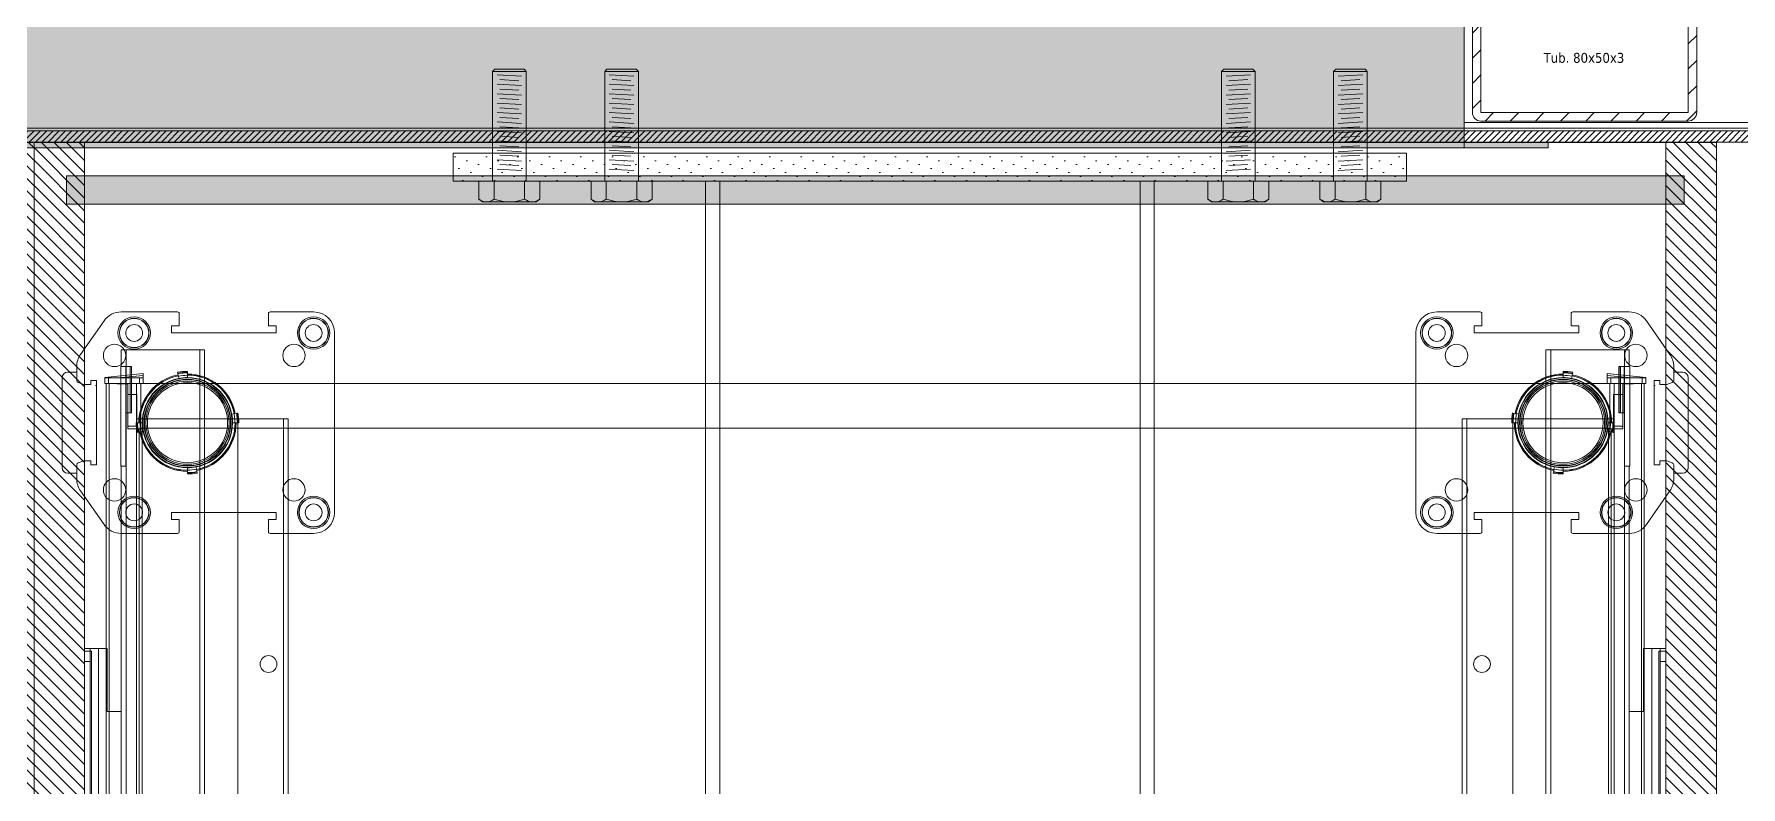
# Model space of a CAD drawing. Header units: millimetres. Extents: x -853320 to 19484, y -510814 to 9708.
# Drawn here: x 9693 to 10302, y 7649 to 7917 of the extents above; entities that cross this region are included whole.
import ezdxf

# ---------------------------------------------------------------- set-up
doc = ezdxf.new("R2010")
doc.units = ezdxf.units.MM
for name, pattern in [('CONTINUA', [0]), ('NASCOSTA', [9.525, 6.35, -3.175]), ('TRATTEGGIATA2', [9.525, 6.35, -3.175]), ('TRATTOPUNTO', [25.4, 12.7, -6.35, 0, -6.35])]:
    doc.linetypes.add(name, pattern=pattern)
doc.layers.add('assi', color=1, linetype='TRATTOPUNTO')
for name, color, linetype, lineweight in [('F_ARREDI', 7, 'Continuous', 5), ('F_ESCURSORI_slider', 7, 'Continuous', 0), ('F_Guide', 1, 'Continuous', 9), ('F_INFISSI', 4, 'Continuous', 5), ('F_MINERAL WALL', 6, 'Continuous', 5), ('F_MULTI laminato CERA', 124, 'Continuous', 5), ('F_MULTI laminato OPACO', 1, 'Continuous', 5), ('F_retino', 252, 'CONTINUA', 5), ('F_RIV.to PARETI e SOFFITTO_slider', 7, 'Continuous', 5), ('F_Spondine', 9, 'Continuous', 9), ('Piedini', 7, 'Continuous', 9)]:
    doc.layers.add(name, color=color, linetype=linetype, lineweight=lineweight)
doc.layers.add('F_PARETI_slider', color=1, linetype='Continuous', lineweight=5, true_color=0xff0000)
doc.styles.add('Tahoma', font='tahoma.ttf')

# ---------------------------------------------------------------- blocks, each defined once
blk = doc.blocks.new('INFISSO L.2200 MM_pianta')
at = {"layer": 'F_INFISSI'}
h = blk.add_hatch(color=9, dxfattribs=at)
h.dxf.hatch_style = 1
h.paths.add_polyline_path([(22588.66, 8745.65), (24782.66, 8745.65), (24782.66, 8807.65), (22588.66, 8807.65)])
at = {"layer": 'F_INFISSI', "true_color": 0x636466}
h = blk.add_hatch(color=251, dxfattribs=at)
h.dxf.hatch_style = 1
h.paths.add_polyline_path([(24782.66, 8747.65), (24782.66, 8745.65), (24812.66, 8745.65), (24812.66, 8747.65)])
at = {"layer": 'F_INFISSI'}
for points in [[(22588.66, 8745.65), (24782.66, 8745.65), (24782.66, 8807.65), (22588.66, 8807.65)], [(24782.66, 8747.65), (24782.66, 8745.65), (22588.66, 8745.65), (22588.66, 8747.65)], [(24782.66, 8747.65), (24782.66, 8745.65), (24812.66, 8745.65), (24812.66, 8747.65)]]:
    blk.add_lwpolyline(points, close=True, dxfattribs=at)
at = {"layer": 'F_PARETI_slider', "color": 4, "lineweight": 9, "insert": (24825.44, 8777.66), "char_height": 3.549, "width": 31.8549, "attachment_point": 5, "style": 'Tahoma', "bg_fill": 3, "box_fill_scale": 1.1, "bg_fill_color": 256, "bg_fill_true_color": 13158600, "bg_fill_transparency": 0}
blk.add_mtext('Tub. 80x50x3', dxfattribs=at)
at = {"layer": 'F_PARETI_slider', "lineweight": 9}
h = blk.add_hatch(dxfattribs=at)
h.set_pattern_fill('ANSI31', color=4, scale=2, angle=360)
h.set_pattern_definition([(45, (-439075.905, 48346.784), (-4.49012806, 4.49012806), [])])
edge = h.paths.add_edge_path()
edge.add_line((24785.66, 8758.15), (24785.66, 8802.15))
edge.add_arc((24788.66, 8802.15), 3, 90, 180, ccw=False)
edge.add_line((24788.66, 8805.15), (24862.66, 8805.15))
edge.add_arc((24862.66, 8802.15), 3, 0, 90, ccw=False)
edge.add_line((24865.66, 8802.15), (24865.66, 8758.15))
edge.add_arc((24862.66, 8758.15), 3, -90, 0, ccw=False)
edge.add_line((24862.66, 8755.15), (24788.66, 8755.15))
edge.add_arc((24788.66, 8758.15), 3, 180, 270, ccw=False)
h.paths.add_polyline_path([(24788.66, 8758.15), (24788.66, 8802.15), (24862.66, 8802.15), (24862.66, 8758.15)], flags=16)
at = {"layer": 'F_INFISSI'}
blk.add_lwpolyline([(24825.66, 8813.65), (24825.66, 8805.65), (24782.66, 8805.65), (24782.66, 8747.65)], dxfattribs=at)
at = {"layer": 'F_PARETI_slider', "color": 4, "lineweight": 9}
blk.add_lwpolyline([(24785.66, 8758.15), (24785.66, 8802.15, -0.414214), (24788.66, 8805.15), (24862.66, 8805.15, -0.414214), (24865.66, 8802.15), (24865.66, 8758.15, -0.414214), (24862.66, 8755.15), (24788.66, 8755.15, -0.414214)], format="xyb", close=True, dxfattribs=at)
blk.add_lwpolyline([(24788.66, 8758.15), (24788.66, 8802.15), (24862.66, 8802.15), (24862.66, 8758.15)], close=True, dxfattribs=at)
blk = doc.blocks.new('SLIDER grande_lato cucina_pianta_rev.01')
at = {"color": 8, "linetype": 'TRATTEGGIATA2', "lineweight": 9, "ltscale": 0.15}
blk.add_line((268814.48, -68598.85), (271008.48, -68598.85), dxfattribs=at)
at = {"lineweight": 9}
for p, q in [((271008.48, -68596.85), (272194.48, -68596.85)), ((271008.48, -68598.85), (272194.48, -68598.85))]:
    blk.add_line(p, q, dxfattribs=at)
at = {"color": 1}
blk.add_lwpolyline([(267501.98, -68598.85), (276585.98, -68598.85), (276585.98, -69793.85), (267501.98, -69793.85)], close=True, dxfattribs=at)
at = {"layer": 'F_INFISSI'}
blk.add_blockref('INFISSO L.2200 MM_pianta', (246225.82, -77351.5), dxfattribs=at)
blk = doc.blocks.new('RIV.to_pareti e soffitto_grande_lato cucina_rev.01_pianta')
at = {"layer": 'F_MINERAL WALL', "transparency": 33554508}
h = blk.add_hatch(dxfattribs=at)
h.set_pattern_fill('ANSI31', color=256, scale=0.5)
h.set_pattern_definition([(45, (0, -10), (-1.122532015, 1.122532015), [])])
h.paths.add_polyline_path([(24497.12, 22971.66), (20597.12, 22971.66), (20597.12, 22975.66), (24497.12, 22975.66)])
blk.add_lwpolyline([(24497.12, 22971.66), (20597.12, 22971.66), (20597.12, 22975.66), (24497.12, 22975.66)], close=True, dxfattribs=at)
at = {"layer": 'F_MULTI laminato OPACO', "color": 3, "linetype": 'NASCOSTA'}
blk.add_lwpolyline([(29676.12, 21800.66), (20592.12, 21800.66), (20592.12, 22976.66), (29676.12, 22976.66)], close=True, dxfattribs=at)
blk = doc.blocks.new('Vite M12x40')
at = {"color": 70, "lineweight": 5}
for p, q in [((455517.34, -4111.99), (455517.34, -4090.22)), ((455523.67, -4090.22), (455517.34, -4090.22)), ((455524.66, -4091.52), (455523.67, -4090.22)), ((455478.12, -4095.11), (455477.33, -4095.89)), ((455477.33, -4106.32), (455477.33, -4095.89)), ((455478.12, -4095.11), (455517.34, -4095.11)), ((455478.12, -4107.11), (455478.12, -4095.11)), ((455479.33, -4096.73), (455479.82, -4105.48)), ((455482.7, -4096.73), (455483.19, -4105.48)), ((455486.07, -4096.73), (455486.55, -4105.48)), ((455489.43, -4096.73), (455489.92, -4105.48)), ((455492.8, -4096.73), (455493.29, -4105.48)), ((455496.17, -4096.73), (455496.66, -4105.48)), ((455499.53, -4096.73), (455500.02, -4105.48)), ((455502.9, -4096.73), (455503.39, -4105.48)), ((455506.27, -4096.73), (455506.76, -4105.48)), ((455509.64, -4096.73), (455510.13, -4105.48)), ((455513, -4096.73), (455513.49, -4105.48)), ((455517.34, -4095.66), (455523.67, -4095.66)), ((455524.66, -4110.69), (455524.66, -4091.52)), ((455481.07, -4097.74), (455481.45, -4104.47)), ((455484.44, -4097.74), (455484.81, -4104.47)), ((455487.81, -4097.74), (455488.18, -4104.47)), ((455491.17, -4097.74), (455491.55, -4104.47)), ((455494.54, -4097.74), (455494.92, -4104.47)), ((455497.91, -4097.74), (455498.28, -4104.47)), ((455501.27, -4097.74), (455501.65, -4104.47)), ((455504.64, -4097.74), (455505.02, -4104.47)), ((455508.01, -4097.74), (455508.39, -4104.47)), ((455511.38, -4097.74), (455511.75, -4104.47)), ((455478.12, -4107.11), (455477.33, -4106.32)), ((455478.12, -4107.11), (455517.34, -4107.11)), ((455523.67, -4106.55), (455517.34, -4106.55)), ((455523.67, -4111.99), (455517.34, -4111.99)), ((455524.66, -4110.69), (455523.67, -4111.99))]:
    blk.add_line(p, q, dxfattribs=at)
for centre, radius, start, end in [((455520.41, -4092.94), 4.25, 320.12945, 39.87055), ((455509.16, -4101.11), 15.5, 339.44272, 20.55728), ((455520.41, -4109.27), 4.25, 320.12945, 39.87055)]:
    blk.add_arc(centre, radius, start, end, dxfattribs=at)
blk = doc.blocks.new('Pist. c.1150 aperti')
at = {"lineweight": 9}
h = blk.add_hatch(dxfattribs=at)
h.set_pattern_fill('DOTS', color=5, scale=2.5, angle=-45)
h.set_pattern_definition([(315, (309564.5915, 239965.4935), (4.209495057, 1.40316502), [0, -3.96875])])
h.paths.add_polyline_path([(461033.3, -13493.24), (461033.3, -13503.24), (461373.3, -13503.24), (461373.3, -13493.24)])
at = {"color": 5, "lineweight": 9}
blk.add_lwpolyline([(461033.3, -13493.24), (461033.3, -13503.24), (461373.3, -13503.24), (461373.3, -13493.24)], close=True, dxfattribs=at)
at = {"layer": 'assi', "color": 175, "linetype": 'Continuous', "lineweight": 5, "ltscale": 0.2}
for points in [[(461123.3, -15763.24), (461123.3, -13503.24), (461283.3, -13503.24), (461283.3, -15763.24)], [(461128.3, -13503.24), (461123.3, -13503.24), (461123.3, -15683.24), (461128.3, -15683.24)], [(461128.3, -15763.24), (461128.3, -13503.24), (461278.3, -13503.24), (461278.3, -15763.24)], [(461283.3, -13503.24), (461278.3, -13503.24), (461278.3, -15763.24), (461283.3, -15763.24)]]:
    blk.add_lwpolyline(points, close=True, dxfattribs=at)
at = {"color": 1, "lineweight": 5, "xscale": -1, "rotation": 90}
for p in [(456952.2, 442014.1), (456992.2, 442014.1)]:
    blk.add_blockref('Vite M12x40', p, dxfattribs=at)
at = {"color": 1, "lineweight": 5, "rotation": 270}
for p in [(465414.41, 442014.1), (465454.41, 442014.1)]:
    blk.add_blockref('Vite M12x40', p, dxfattribs=at)
blk = doc.blocks.new('BASE CAS.ra_posate_L.403_pianta')
at = {"layer": 'F_retino'}
h = blk.add_hatch(dxfattribs=at)
h.set_pattern_fill('ANSI31', color=256, angle=-90)
h.set_pattern_definition([(315, (279087.225, 3243.2445), (2.24506403, 2.24506403), [])])
h.paths.add_polyline_path([(293879.45, 11077.27), (293861.45, 11077.27), (293861.45, 10497.27), (293879.45, 10497.27)])
at = {"layer": 'F_MULTI laminato CERA'}
blk.add_lwpolyline([(293861.45, 11077.27), (293879.45, 11077.27), (293879.45, 10497.27), (293861.45, 10497.27)], close=True, dxfattribs=at)
blk = doc.blocks.new('BASE anta_pianta')
at = {"layer": 'F_retino'}
h = blk.add_hatch(dxfattribs=at)
h.set_pattern_fill('ANSI31', color=256, angle=-90)
h.set_pattern_definition([(315, (269593.7735, 546.109), (2.24506403, 2.24506403), [])])
h.paths.add_polyline_path([(284386, 8380.13), (284368, 8380.13), (284368, 7800.13), (284386, 7800.13)])
h = blk.add_hatch(dxfattribs=at)
h.set_pattern_fill('ANSI31', color=256, angle=-90)
h.set_pattern_definition([(315, (270175.7735, 546.109), (2.24506403, 2.24506403), [])])
h.paths.add_polyline_path([(284968, 8380.13), (284950, 8380.13), (284950, 7800.13), (284968, 7800.13)])
at = {"layer": 'F_retino', "ltscale": 5, "transparency": 33554508}
h = blk.add_hatch(color=256, dxfattribs=at)
h.dxf.hatch_style = 1
h.paths.add_polyline_path([(284956.5, 8368.13), (284379.5, 8368.13), (284379.5, 8358.13), (284956.5, 8358.13)])
at = {"layer": 'F_Guide', "color": 1}
for p, q in [((284399.08, 8306.13), (284400.78, 8306.13)), ((284399.08, 8300.13), (284399.08, 8306.13)), ((284400.78, 8306.13), (284427.08, 8306.13)), ((284400.78, 8300.13), (284400.78, 8306.13)), ((284427.08, 8306.13), (284428.78, 8306.13)), ((284427.08, 7832.21), (284427.08, 8306.13)), ((284428.78, 7832.21), (284428.78, 8306.13)), ((284907.22, 8306.13), (284936.92, 8306.13)), ((284907.22, 7832.21), (284907.22, 8306.13)), ((284908.92, 7832.21), (284908.92, 8306.13)), ((284935.22, 8300.13), (284935.22, 8306.13)), ((284936.92, 8300.13), (284936.92, 8306.13)), ((284398.9, 8300.13), (284400.7, 8300.13)), ((284398.9, 8264.63), (284398.9, 8300.13)), ((284400.7, 8300.13), (284400.81, 8300.13)), ((284400.7, 8264.63), (284400.7, 8300.13)), ((284400.81, 8300.13), (284402.23, 8300.13)), ((284400.81, 8283.63), (284400.81, 8300.13)), ((284402.23, 8300.13), (284402.7, 8300.13)), ((284402.23, 8283.63), (284402.23, 8300.13)), ((284402.7, 8300.13), (284402.75, 8300.13)), ((284402.7, 8283.63), (284402.7, 8300.13)), ((284402.75, 8283.63), (284402.75, 8300.13)), ((284933.24, 8300.13), (284937.09, 8300.13)), ((284933.24, 8283.63), (284933.24, 8300.13)), ((284933.29, 8283.63), (284933.29, 8300.13)), ((284933.76, 8283.63), (284933.76, 8300.13)), ((284935.18, 8283.63), (284935.18, 8300.13)), ((284935.29, 8264.63), (284935.29, 8300.13)), ((284937.09, 8264.63), (284937.09, 8300.13)), ((284400.7, 8283.63), (284400.81, 8283.63)), ((284400.78, 7825.73), (284400.78, 8283.63)), ((284400.81, 8283.63), (284402.23, 8283.63)), ((284402.23, 8283.63), (284402.7, 8283.63)), ((284402.7, 8283.63), (284402.75, 8283.63)), ((284933.24, 8283.63), (284935.29, 8283.63)), ((284935.22, 7825.73), (284935.22, 8283.63)), ((284398.9, 8264.63), (284400.7, 8264.63)), ((284399.08, 7825.73), (284399.08, 8264.63)), ((284935.29, 8264.63), (284937.09, 8264.63)), ((284936.92, 7825.73), (284936.92, 8264.63)), ((284386, 8199.63), (284388, 8199.63)), ((284386, 8198.63), (284386, 8199.63)), ((284386, 8198.63), (284388, 8198.63)), ((284386, 7808.13), (284386, 8198.63)), ((284386, 8194.97), (284388, 8194.97)), ((284388, 8199.63), (284391, 8199.63)), ((284388, 8198.63), (284388, 8199.63)), ((284388, 8198.63), (284388.5, 8198.63)), ((284388, 7808.13), (284388, 8198.63)), ((284388.5, 7809.13), (284388.5, 8198.63)), ((284391, 8199.63), (284394, 8199.63)), ((284391, 7808.13), (284391, 8199.63)), ((284394, 8177.13), (284394, 8199.63)), ((284942, 8199.63), (284950, 8199.63)), ((284942, 8177.13), (284942, 8199.63)), ((284945, 7808.13), (284945, 8199.63)), ((284947.5, 8198.63), (284950, 8198.63)), ((284947.5, 7809.13), (284947.5, 8198.63)), ((284948, 8198.63), (284948, 8199.63)), ((284948, 7808.13), (284948, 8198.63)), ((284950, 8194.97), (284948, 8194.97)), ((284950, 8198.63), (284950, 8199.63)), ((284950, 7808.13), (284950, 8198.63)), ((284394, 8177.13), (284399.08, 8177.13)), ((284936.92, 8177.13), (284942, 8177.13))]:
    blk.add_line(p, q, dxfattribs=at)
at = {"layer": 'F_MULTI laminato CERA'}
for points in [[(284368, 8380.13), (284386, 8380.13), (284386, 7800.13), (284368, 7800.13)], [(284386, 8380.13), (284950, 8380.13), (284950, 7800.13), (284386, 7800.13)], [(284950, 8380.13), (284968, 8380.13), (284968, 7800.13), (284950, 7800.13)], [(284956.5, 8368.13), (284379.5, 8368.13), (284379.5, 8358.13), (284956.5, 8358.13)], [(284404.5, 8294.13), (284931.5, 8294.13), (284931.5, 7800.13), (284404.5, 7800.13)], [(284930, 8278.13), (284406, 8278.13), (284406, 8294.13), (284930, 8294.13)]]:
    blk.add_lwpolyline(points, close=True, dxfattribs=at)
at = {"layer": 'F_Spondine'}
for p, q in [((284393.2, 8296.21), (284406.9, 8297.65)), ((284406.9, 8296.99), (284406.9, 8297.65)), ((284942.8, 8296.21), (284929.1, 8297.65)), ((284929.1, 8296.99), (284929.1, 8297.65)), ((284393.2, 8294.13), (284393.2, 8296.21)), ((284393.2, 8296.13), (284406.9, 8296.13)), ((284393.2, 8294.13), (284406.9, 8294.13)), ((284393.7, 7804.13), (284393.7, 8294.13)), ((284394.5, 8294.13), (284394.5, 8296.13)), ((284394.7, 7804.13), (284394.7, 8294.13)), ((284397.6, 8293.93), (284397.6, 8294.13)), ((284397.6, 8293.93), (284397.6, 8294.13)), ((284397.6, 8293.93), (284401.4, 8293.93)), ((284397.97, 8296.13), (284406.9, 8296.99)), ((284401.2, 8293.93), (284401.2, 8294.13)), ((284401.4, 8277.93), (284401.4, 8293.93)), ((284405.6, 8294.13), (284405.6, 8296.13)), ((284406.9, 8296.13), (284406.9, 8296.99)), ((284406.9, 8294.13), (284406.9, 8296.13)), ((284938.03, 8296.13), (284929.1, 8296.99)), ((284929.1, 8296.13), (284929.1, 8296.99)), ((284929.1, 8296.13), (284930.4, 8296.13)), ((284929.1, 8294.13), (284929.1, 8296.13)), ((284929.1, 8294.13), (284929.1, 8295.13)), ((284929.1, 8294.13), (284934.8, 8294.13)), ((284929.1, 8294.13), (284930.4, 8294.13)), ((284930.4, 8296.13), (284941.5, 8296.13)), ((284930.4, 8294.13), (284930.4, 8296.13)), ((284930.4, 8294.13), (284941.5, 8294.13)), ((284934.6, 8293.93), (284938.4, 8293.93)), ((284934.6, 8277.93), (284934.6, 8293.93)), ((284934.8, 8294.13), (284935.6, 8294.13)), ((284934.8, 8293.93), (284934.8, 8294.13)), ((284938.4, 8294.13), (284941.3, 8294.13)), ((284938.4, 8293.93), (284938.4, 8294.13)), ((284938.4, 8293.93), (284938.4, 8294.13)), ((284941.3, 8294.13), (284942.3, 8294.13)), ((284941.3, 7804.13), (284941.3, 8294.13)), ((284941.5, 8296.13), (284942.8, 8296.13)), ((284941.5, 8294.13), (284941.5, 8296.13)), ((284941.5, 8294.13), (284942.8, 8294.13)), ((284942.3, 7804.13), (284942.3, 8294.13)), ((284942.8, 8294.13), (284942.8, 8296.21)), ((284401.4, 8290.13), (284404.68, 8290.13)), ((284404.68, 8278.93), (284404.68, 8290.13)), ((284931.32, 8290.13), (284934.6, 8290.13)), ((284931.32, 8290.13), (284931.32, 8290.13)), ((284931.32, 8278.93), (284931.32, 8290.13)), ((284404.68, 8281.53), (284458.6, 8281.53)), ((284440.6, 7805.03), (284440.6, 8281.53)), ((284456.97, 7805.03), (284456.97, 8281.53)), ((284458.6, 7805.03), (284458.6, 8281.53)), ((284877.4, 8281.53), (284879.02, 8281.53)), ((284877.4, 7805.03), (284877.4, 8281.53)), ((284879.02, 8281.53), (284895.4, 8281.53)), ((284879.02, 7805.03), (284879.02, 8281.53)), ((284895.4, 8281.53), (284931.32, 8281.53)), ((284895.4, 7805.03), (284895.4, 8281.53)), ((284401.4, 8278.93), (284404.68, 8278.93)), ((284401.4, 8277.93), (284406.5, 8277.93)), ((284405.5, 7804.13), (284405.5, 8277.93)), ((284406.5, 7804.13), (284406.5, 8277.93)), ((284929.5, 8277.93), (284930.5, 8277.93)), ((284929.5, 7804.13), (284929.5, 8277.93)), ((284930.5, 8277.93), (284934.6, 8277.93)), ((284930.5, 7804.13), (284930.5, 8277.93)), ((284931.32, 8278.93), (284934.6, 8278.93)), ((284931.32, 8278.93), (284934.6, 8278.93))]:
    blk.add_line(p, q, dxfattribs=at)
for centre in [(284451.6, 8194.03), (284884.4, 8194.03)]:
    blk.add_circle(centre, 3, dxfattribs=at)
at = {"layer": 'Piedini'}
for p, q in [((284392.94, 8316.43), (284384.53, 8304.43)), ((284399.08, 8319.63), (284419.18, 8319.63)), ((284419.78, 8319.03), (284419.78, 8314.63)), ((284451.58, 8319.03), (284451.58, 8314.63)), ((284452.18, 8319.63), (284467.68, 8319.63)), ((284883.81, 8319.63), (284868.31, 8319.63)), ((284884.41, 8319.03), (284884.41, 8314.63)), ((284916.21, 8319.03), (284916.21, 8314.63)), ((284936.91, 8319.63), (284916.81, 8319.63)), ((284943.05, 8316.43), (284951.46, 8304.43)), ((284417.01, 8314.63), (284419.78, 8314.63)), ((284417.01, 8314.63), (284417.01, 8312.13)), ((284417.01, 8312.13), (284454.35, 8312.13)), ((284417.03, 8314.63), (284417.03, 8312.13)), ((284451.58, 8314.63), (284454.35, 8314.63)), ((284454.33, 8314.63), (284454.33, 8312.13)), ((284454.35, 8314.63), (284454.35, 8312.13)), ((284475.18, 8312.13), (284475.18, 8248.13)), ((284860.81, 8312.13), (284860.81, 8248.13)), ((284884.41, 8314.63), (284881.65, 8314.63)), ((284881.65, 8314.63), (284881.65, 8312.13)), ((284918.98, 8312.13), (284881.65, 8312.13)), ((284881.66, 8314.63), (284881.66, 8312.13)), ((284918.98, 8314.63), (284916.21, 8314.63)), ((284918.96, 8314.63), (284918.96, 8312.13)), ((284918.98, 8314.63), (284918.98, 8312.13)), ((284380, 8298.13), (284383.2, 8298.13)), ((284383.18, 8300.13), (284383.18, 8298.13)), ((284383.2, 8298.13), (284383.2, 8295.21)), ((284419.19, 8298.09), (284419.37, 8297.17)), ((284422.68, 8298.43), (284422.68, 8297.19)), ((284913.31, 8298.43), (284913.31, 8297.19)), ((284916.8, 8298.09), (284916.63, 8297.17)), ((284956, 8298.13), (284952.79, 8298.13)), ((284952.79, 8298.13), (284952.79, 8295.21)), ((284952.81, 8300.13), (284952.81, 8298.13)), ((284378, 8296.14), (284378, 8264.12)), ((284383.73, 8294.46), (284385.68, 8293.75)), ((284385.68, 8293.75), (284388.16, 8293.75)), ((284388.16, 8295.15), (284390.19, 8295.15)), ((284388.16, 8295.15), (284388.16, 8293.75)), ((284389.79, 8293.43), (284389.89, 8293.43)), ((284390.19, 8295.15), (284390.19, 8265.12)), ((284419.37, 8297.17), (284419.42, 8296.88)), ((284419.42, 8296.88), (284419.44, 8296.81)), ((284419.44, 8296.81), (284419.61, 8295.93)), ((284422.68, 8297.19), (284422.68, 8297.12)), ((284422.68, 8297.12), (284422.68, 8296.23)), ((284913.31, 8297.19), (284913.31, 8297.12)), ((284913.31, 8297.12), (284913.31, 8296.23)), ((284916.56, 8296.81), (284916.38, 8295.93)), ((284916.57, 8296.88), (284916.56, 8296.81)), ((284916.63, 8297.17), (284916.57, 8296.88)), ((284947.83, 8295.15), (284945.8, 8295.15)), ((284945.8, 8295.15), (284945.8, 8265.12)), ((284946.2, 8293.43), (284946.1, 8293.43)), ((284947.83, 8295.15), (284947.83, 8293.75)), ((284950.31, 8293.75), (284947.83, 8293.75)), ((284952.26, 8294.46), (284950.31, 8293.75)), ((284958, 8296.14), (284958, 8264.12)), ((284404.38, 8280.13), (284405.32, 8280.13)), ((284405.32, 8280.13), (284405.62, 8280.13)), ((284405.62, 8280.13), (284405.69, 8280.13)), ((284405.69, 8280.13), (284406.58, 8280.13)), ((284422.68, 8280.13), (284422.68, 8280.13)), ((284422.68, 8280.13), (284422.68, 8280.13)), ((284422.68, 8280.13), (284422.68, 8280.13)), ((284422.68, 8280.13), (284422.68, 8280.13)), ((284439.43, 8283.39), (284438.48, 8283.2)), ((284438.77, 8280.13), (284440.98, 8280.13)), ((284439.72, 8283.44), (284439.43, 8283.39)), ((284897.22, 8280.13), (284895.02, 8280.13)), ((284896.27, 8283.44), (284896.56, 8283.39)), ((284896.56, 8283.39), (284897.51, 8283.2)), ((284913.31, 8280.13), (284913.31, 8280.13)), ((284913.31, 8280.13), (284913.31, 8280.13)), ((284913.31, 8280.13), (284913.31, 8280.13)), ((284913.31, 8280.13), (284913.31, 8280.13)), ((284930.3, 8280.13), (284929.41, 8280.13)), ((284930.38, 8280.13), (284930.3, 8280.13)), ((284930.67, 8280.13), (284930.38, 8280.13)), ((284931.61, 8280.13), (284930.67, 8280.13)), ((284405.64, 8276.82), (284404.72, 8276.64)), ((284405.93, 8276.88), (284405.64, 8276.82)), ((284406, 8276.89), (284405.93, 8276.88)), ((284406.88, 8277.06), (284406, 8276.89)), ((284929.11, 8277.06), (284929.99, 8276.89)), ((284929.99, 8276.89), (284930.06, 8276.88)), ((284930.06, 8276.88), (284930.35, 8276.82)), ((284930.35, 8276.82), (284931.27, 8276.64)), ((284380, 8262.13), (284383.2, 8262.13)), ((284383.18, 8262.13), (284383.18, 8260.13)), ((284383.2, 8265.05), (284383.2, 8262.13)), ((284385.68, 8266.52), (284383.73, 8265.81)), ((284385.68, 8266.52), (284388.16, 8266.52)), ((284388.16, 8266.52), (284388.16, 8265.12)), ((284388.16, 8265.12), (284390.19, 8265.12)), ((284422.68, 8264.04), (284422.68, 8263.14)), ((284422.68, 8263.14), (284422.68, 8263.07)), ((284422.68, 8263.07), (284422.68, 8262.77)), ((284422.68, 8262.77), (284422.68, 8261.83)), ((284425.75, 8264.33), (284425.92, 8263.45)), ((284425.92, 8263.45), (284425.93, 8263.38)), ((284425.93, 8263.38), (284425.99, 8263.09)), ((284425.99, 8263.09), (284426.17, 8262.17)), ((284910, 8263.09), (284909.82, 8262.17)), ((284910.06, 8263.38), (284910, 8263.09)), ((284910.07, 8263.45), (284910.06, 8263.38)), ((284910.24, 8264.33), (284910.07, 8263.45)), ((284913.31, 8264.04), (284913.31, 8263.14)), ((284913.31, 8263.14), (284913.31, 8263.07)), ((284913.31, 8263.07), (284913.31, 8262.77)), ((284913.31, 8262.77), (284913.31, 8261.83)), ((284947.83, 8265.12), (284945.8, 8265.12)), ((284950.31, 8266.52), (284947.83, 8266.52)), ((284947.83, 8266.52), (284947.83, 8265.12)), ((284950.31, 8266.52), (284952.26, 8265.81)), ((284952.79, 8265.05), (284952.79, 8262.13)), ((284956, 8262.13), (284952.79, 8262.13)), ((284952.81, 8262.13), (284952.81, 8260.13)), ((284384.53, 8255.83), (284392.94, 8243.83)), ((284951.46, 8255.83), (284943.05, 8243.83)), ((284417.01, 8248.13), (284454.35, 8248.13)), ((284417.01, 8248.13), (284417.01, 8245.63)), ((284417.01, 8245.63), (284419.78, 8245.63)), ((284417.03, 8248.13), (284417.03, 8245.63)), ((284419.78, 8245.63), (284419.78, 8241.23)), ((284451.58, 8245.63), (284454.35, 8245.63)), ((284451.58, 8245.63), (284451.58, 8241.24)), ((284454.33, 8248.13), (284454.33, 8245.63)), ((284454.35, 8248.13), (284454.35, 8245.63)), ((284918.98, 8248.13), (284881.65, 8248.13)), ((284881.65, 8248.13), (284881.65, 8245.63)), ((284884.41, 8245.63), (284881.65, 8245.63)), ((284881.66, 8248.13), (284881.66, 8245.63)), ((284884.41, 8245.63), (284884.41, 8241.24)), ((284918.98, 8245.63), (284916.21, 8245.63)), ((284916.21, 8245.63), (284916.21, 8241.23)), ((284918.96, 8248.13), (284918.96, 8245.63)), ((284918.98, 8248.13), (284918.98, 8245.63)), ((284399.08, 8240.63), (284419.18, 8240.63)), ((284452.18, 8240.63), (284467.68, 8240.63)), ((284883.81, 8240.63), (284868.31, 8240.63)), ((284936.91, 8240.63), (284916.81, 8240.63))]:
    blk.add_line(p, q, dxfattribs=at)
at = {"layer": 'Piedini', "color": 1}
for p, q in [((284436.67, 8283.9), (284436.67, 8283.9)), ((284899.32, 8283.9), (284899.32, 8283.9))]:
    blk.add_line(p, q, dxfattribs=at)
at = {"layer": 'Piedini'}
for centre, radius in [((284403.68, 8312.13), 5.78), ((284403.68, 8312.13), 5.28), ((284403.68, 8312.13), 5.19), ((284467.68, 8312.13), 5.78), ((284467.68, 8312.13), 5.28), ((284467.68, 8312.13), 5.19), ((284868.31, 8312.13), 5.78), ((284868.31, 8312.13), 5.28), ((284868.31, 8312.13), 5.19), ((284932.31, 8312.13), 5.78), ((284932.31, 8312.13), 5.28), ((284932.31, 8312.13), 5.19), ((284403.68, 8312.13), 3), ((284467.68, 8312.13), 3), ((284868.31, 8312.13), 3), ((284932.31, 8312.13), 3), ((284396.68, 8304.13), 4), ((284460.68, 8304.13), 4), ((284875.31, 8304.13), 4), ((284939.31, 8304.13), 4), ((284422.68, 8280.13), 16.09), ((284422.68, 8280.13), 15.96), ((284422.68, 8280.13), 15.46), ((284422.68, 8280.13), 15.32), ((284422.68, 8280.13), 14.82), ((284422.68, 8280.13), 14.3), ((284913.31, 8280.13), 16.09), ((284913.31, 8280.13), 15.96), ((284913.31, 8280.13), 15.46), ((284913.31, 8280.13), 15.32), ((284913.31, 8280.13), 14.82), ((284913.31, 8280.13), 14.3), ((284396.68, 8256.13), 4), ((284460.68, 8256.13), 4), ((284875.31, 8256.13), 4), ((284939.31, 8256.13), 4), ((284403.68, 8248.13), 5.78), ((284403.68, 8248.13), 5.28), ((284403.68, 8248.13), 5.19), ((284403.68, 8248.13), 3), ((284467.68, 8248.13), 5.78), ((284467.68, 8248.13), 5.28), ((284467.68, 8248.13), 5.19), ((284467.68, 8248.13), 3), ((284868.31, 8248.13), 5.78), ((284868.31, 8248.13), 5.28), ((284868.31, 8248.13), 5.19), ((284868.31, 8248.13), 3), ((284932.31, 8248.13), 5.78), ((284932.31, 8248.13), 5.28), ((284932.31, 8248.13), 5.19), ((284932.31, 8248.13), 3)]:
    blk.add_circle(centre, radius, dxfattribs=at)
for centre, radius, start, end in [((284399.08, 8312.13), 7.5, 90, 145), ((284419.18, 8319.03), 0.6, 359.99876, 89.99984), ((284452.18, 8319.03), 0.6, 90.00016, 180.00124), ((284467.68, 8312.13), 7.5, 0, 90), ((284868.31, 8312.13), 7.5, 90, 180), ((284883.81, 8319.03), 0.6, 359.99876, 89.99984), ((284916.81, 8319.03), 0.6, 90.00016, 180.00124), ((284936.91, 8312.13), 7.5, 35, 90), ((284390.68, 8300.13), 7.5, 145, 180), ((284945.31, 8300.13), 7.5, 0, 35), ((284380, 8296.13), 2, 90, 179.82192), ((284422.68, 8280.13), 18.3, 90, 101), ((284422.68, 8280.13), 18, 90, 101), ((284422.68, 8280.13), 17.8, 90, 101), ((284422.68, 8280.13), 17.36, 11, 90), ((284913.31, 8280.13), 17.36, 90, 169), ((284913.31, 8280.13), 18.3, 79, 90), ((284913.31, 8280.13), 18, 79, 90), ((284913.31, 8280.13), 17.8, 79, 90), ((284956, 8296.13), 2, 0.17808, 90), ((284384.06, 8295.25), 0.86, 182.73418, 247.2668), ((284422.68, 8280.13), 17.36, 101, 180), ((284422.68, 8280.13), 17.06, 101, 180), ((284422.68, 8280.13), 16.99, 101, 180), ((284422.68, 8280.13), 16.9, 90, 101), ((284422.68, 8280.13), 16.09, 90, 101), ((284422.68, 8280.13), 17.06, 11, 90), ((284422.68, 8280.13), 16.99, 11, 90), ((284913.31, 8280.13), 17.06, 90, 169), ((284913.31, 8280.13), 16.99, 90, 169), ((284913.31, 8280.13), 16.9, 79, 90), ((284913.31, 8280.13), 16.09, 79, 90), ((284913.31, 8280.13), 16.99, 0, 79), ((284913.31, 8280.13), 17.06, 0, 79), ((284913.31, 8280.13), 17.36, 0, 79), ((284951.93, 8295.25), 0.86, 292.7332, 357.26582), ((284422.68, 8280.13), 18.3, 180, 191), ((284422.68, 8280.13), 18, 180, 191), ((284422.68, 8280.13), 17.8, 180, 191), ((284422.68, 8280.13), 16.9, 180, 191), ((284422.68, 8280.13), 16.09, 180, 191), ((284422.68, 8280.13), 16.99, 281, 0), ((284422.68, 8280.13), 17.06, 281, 0), ((284422.68, 8280.13), 17.36, 281, 0), ((284422.68, 8280.13), 16.09, 0, 11), ((284422.68, 8280.13), 16.9, 0, 11), ((284422.68, 8280.13), 17.8, 0, 11), ((284422.68, 8280.13), 18, 0, 11), ((284422.68, 8280.13), 18.3, 0, 11), ((284913.31, 8280.13), 18.3, 169, 180), ((284913.31, 8280.13), 18, 169, 180), ((284913.31, 8280.13), 17.8, 169, 180), ((284913.31, 8280.13), 17.36, 180, 259), ((284913.31, 8280.13), 17.06, 180, 259), ((284913.31, 8280.13), 16.99, 180, 259), ((284913.31, 8280.13), 16.9, 169, 180), ((284913.31, 8280.13), 16.09, 169, 180), ((284913.31, 8280.13), 16.09, 349, 0), ((284913.31, 8280.13), 16.9, 349, 0), ((284913.31, 8280.13), 17.8, 349, 0), ((284913.31, 8280.13), 18, 349, 0), ((284913.31, 8280.13), 18.3, 349, 0), ((284422.68, 8280.13), 17.36, 191, 270), ((284422.68, 8280.13), 17.06, 191, 270), ((284422.68, 8280.13), 16.99, 191, 270), ((284913.31, 8280.13), 16.99, 270, 349), ((284913.31, 8280.13), 17.06, 270, 349), ((284913.31, 8280.13), 17.36, 270, 349), ((284380, 8264.13), 2, 180.17808, 270), ((284384.01, 8265.05), 0.81, 110.49681, 179.50221), ((284422.68, 8280.13), 16.09, 270, 281), ((284422.68, 8280.13), 16.9, 270, 281), ((284422.68, 8280.13), 17.8, 270, 281), ((284422.68, 8280.13), 18, 270, 281), ((284422.68, 8280.13), 18.3, 270, 281), ((284913.31, 8280.13), 18.3, 259, 270), ((284913.31, 8280.13), 18, 259, 270), ((284913.31, 8280.13), 17.8, 259, 270), ((284913.31, 8280.13), 16.9, 259, 270), ((284913.31, 8280.13), 16.09, 259, 270), ((284951.98, 8265.05), 0.81, 0.49779, 69.50319), ((284956, 8264.13), 2, 270, 359.82192), ((284390.68, 8260.13), 7.5, 180, 215), ((284945.31, 8260.13), 7.5, 325, 0), ((284399.08, 8248.13), 7.5, 215, 270), ((284467.68, 8248.13), 7.5, 270, 0), ((284868.31, 8248.13), 7.5, 180, 270), ((284936.91, 8248.13), 7.5, 270, 325), ((284419.16, 8241.25), 0.62, 271.86277, 358.13863), ((284452.18, 8241.23), 0.6, 179.52043, 270.26456), ((284883.81, 8241.23), 0.6, 269.73544, 0.47957), ((284916.83, 8241.25), 0.62, 181.86137, 268.13723)]:
    blk.add_arc(centre, radius, start, end, dxfattribs=at)

msp = doc.modelspace()

# ---------------------------------------------------------------- block references
at = {"layer": 'F_PARETI_slider'}
msp.add_blockref('SLIDER grande_lato cucina_pianta_rev.01', (-260805.128, 76482.668), dxfattribs=at)

# ---------------------------------------------------------------- next in the draw order: block references
at = {"layer": 'F_ARREDI'}
for name, p in [('BASE CAS.ra_posate_L.403_pianta', (-284186.097, -3198.544)), ('BASE anta_pianta', (-274674.645, -501.408))]:
    msp.add_blockref(name, p, dxfattribs=at)
at = {"layer": 'F_ESCURSORI_slider', "lineweight": 13, "xscale": -1}
msp.add_blockref('Pist. c.1150 aperti', (471216.166, 21368.056), dxfattribs=at)
at = {"layer": 'F_RIV.to PARETI e SOFFITTO_slider'}
msp.add_blockref('RIV.to_pareti e soffitto_grande_lato cucina_rev.01_pianta', (-13895.268, -15092.845), dxfattribs=at)

doc.saveas('drawing.dxf')
